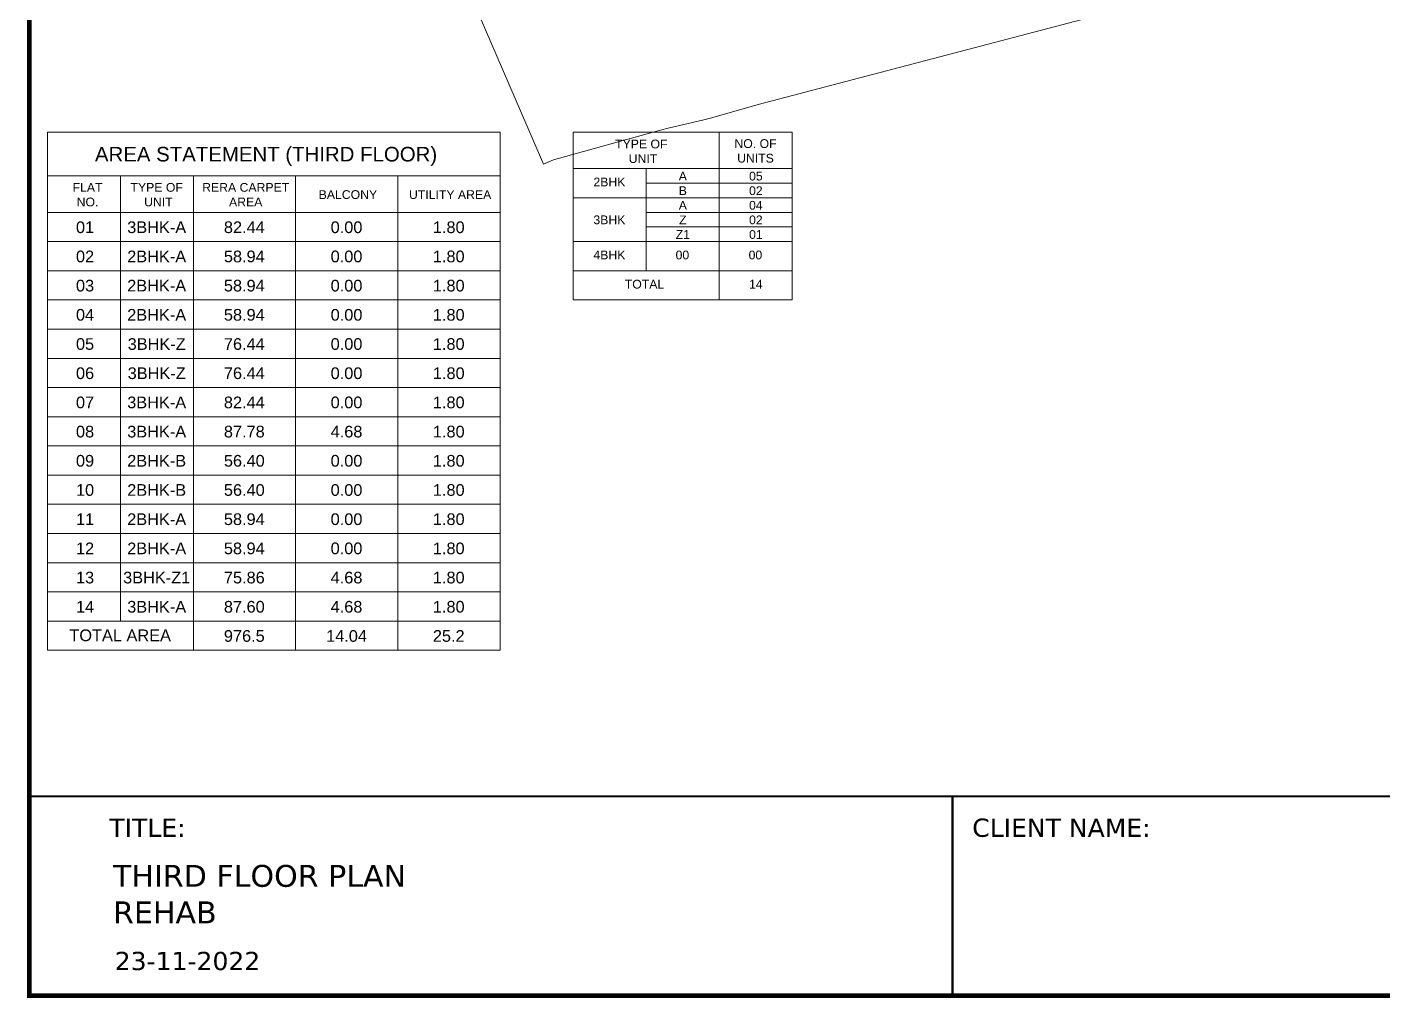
# Model space of a CAD drawing. Header units: inches. Extents: x 27644242 to 29761523, y -859349 to 216979.
# Drawn here: x 29018125 to 29064546, y -605316 to -572064 of the extents above; entities that cross this region are included whole.
import ezdxf

# ---------------------------------------------------------------- set-up
doc = ezdxf.new("R2010")
doc.units = ezdxf.units.IN
doc.header["$MEASUREMENT"] = 0
doc.layers.get('Defpoints').update_dxf_attribs({"color": 8})
for name, color, linetype, lineweight in [('ATA_FORMAT', 7, 'Continuous', 50), ('RVA Site Boundary', 17, 'Continuous', 15), ('WALL', 7, 'Continuous', 20)]:
    doc.layers.add(name, color=color, linetype=linetype, lineweight=lineweight)
doc.layers.add('ATA_FORMAT TEXT', color=7, linetype='Continuous')
doc.layers.add('text', color=7, linetype='Continuous')
doc.styles.add('AMITS', font='arial.ttf')
doc.styles.get("Standard").update_dxf_attribs({"font": 'swiss.ttf'})

msp = doc.modelspace()

# ---------------------------------------------------------------- linework, layer by layer
at = {"layer": 'ATA_FORMAT'}
for p, q in [((29126788.6, -598417.9), (29018201.9, -598409.7)), ((29049806.6, -598409.8, 0), (29049806.3, -605238.9, 0))]:
    msp.add_line(p, q, dxfattribs=at)
at = {"layer": 'Defpoints', "linetype": 'Continuous', "const_width": 154.4}
msp.add_lwpolyline([(29126788.6, -530988.9), (29126788.6, -605238.9), (29018201.9, -605238.9), (29018201.9, -530988.9)], close=True, dxfattribs=at)
at = {"layer": 'RVA Site Boundary', "ltscale": 500}
msp.add_lwpolyline([(29070932.9, -568808.1), (29062960.9, -569533.7), (29062678, -569593.8), (29062079.5, -569735.6), (29043161, -574712.9), (29041521.2, -575178.4), (29041246, -575256), (29040120.1, -575517.9), (29039765.3, -575599.6), (29036151.9, -576615.1), (29035810.5, -576763), (29035455.6, -575941), (29030519.3, -564508.4), (29023068.9, -547413.4), (29018817.7, -537803.7), (29026634.9, -537701.1), (29043252.8, -537536.3), (29049823.3, -537595.5), (29057290.1, -537573.5), (29071612.4, -537578.8)], dxfattribs=at)
at = {"layer": 'WALL', "ltscale": 500}
for p, q in [((29018817.7, -575660.4), (29018817.7, -593410)), ((29018817.7, -575660.4), (29034317.7, -575660.4)), ((29034317.7, -575660.4), (29034317.7, -593410)), ((29036817.7, -575660.4), (29036817.7, -581410.4)), ((29036817.7, -575660.4), (29044317.7, -575660.4)), ((29041817.7, -575660.4), (29041817.7, -581410.4)), ((29044317.7, -575660.4), (29044317.7, -581410.4)), ((29036817.7, -576910.4), (29044317.7, -576910.4)), ((29039317.7, -576910.4), (29039317.7, -580410.4)), ((29018817.7, -577160), (29034317.7, -577160)), ((29021317.7, -577160), (29021317.7, -592410)), ((29023817.7, -577160), (29023817.7, -593410)), ((29027317.7, -577160), (29027317.7, -593410)), ((29030817.7, -577160), (29030817.7, -593410)), ((29039317.7, -577410.4), (29044317.7, -577410.4)), ((29036817.7, -577910.4), (29044317.7, -577910.4)), ((29018817.7, -578410), (29034317.7, -578410)), ((29039317.7, -578410.4), (29044317.7, -578410.4)), ((29039317.7, -578910.4), (29044317.7, -578910.4)), ((29018817.7, -579410), (29034317.7, -579410)), ((29036817.7, -579410.4), (29044317.7, -579410.4)), ((29018817.7, -580410), (29034317.7, -580410)), ((29036817.7, -580410.4), (29044317.7, -580410.4)), ((29018817.7, -581410), (29034317.7, -581410)), ((29036817.7, -581410.4), (29044317.7, -581410.4)), ((29018817.7, -582410), (29034317.7, -582410)), ((29018817.7, -583410), (29034317.7, -583410)), ((29018817.7, -584410), (29034317.7, -584410)), ((29018817.7, -585410), (29034317.7, -585410)), ((29018817.7, -586410), (29034317.7, -586410)), ((29018817.7, -587410), (29034317.7, -587410)), ((29018817.7, -588410), (29034317.7, -588410)), ((29018817.7, -589410), (29034317.7, -589410)), ((29018817.7, -590410), (29034317.7, -590410)), ((29018817.7, -591410), (29034317.7, -591410)), ((29018817.7, -592410), (29034317.7, -592410)), ((29018817.7, -593410), (29034317.7, -593410))]:
    msp.add_line(p, q, dxfattribs=at)

# ---------------------------------------------------------------- texts
at = {"layer": 'ATA_FORMAT TEXT', "ltscale": 10, "attachment_point": 1, "rotation": 359.99717}
for s, width, insert, char_height in [('{\\fVerdana|b0|i0|c0|p34;TITLE:}', 43.034, (29020941.6, -599175, 0), 625), ('{\\fVerdana|b0|i0|c0|p34;CLIENT NAME:}', 9651.651, (29050485.8, -599175, 0), 625), ('{\\fVerdana|b0|i0|c0|p34;THIRD FLOOR PLAN\\PREHAB}', 22530.572, (29021066.6, -600761.1, 0), 750), ('{\\fVerdana|b0|i0|c0|p34;23-11-2022}', 25.6, (29021124.7, -603739, 0), 625)]:
    msp.add_mtext_dynamic_manual_height_columns(s, width=width, gutter_width=9.69, heights=[0], dxfattribs=dict(at, insert=insert, char_height=char_height))
at = {"layer": 'text', "ltscale": 100, "attachment_point": 1, "style": 'AMITS'}
for s, insert, char_height, width in [('\\pxqc;TYPE OF\\P\\pt2; UNIT', (29036967.2, -575917.3), 300, 4374.28), ('\\pxqc;NO. OF UNITS', (29042099.4, -575903.8), 300, 1930.35), ('AREA STATEMENT (THIRD FLOOR)', (29020446.8, -576166), 500, 15316.5), ('\\pxqc;A', (29037923.9, -577017.2), 300, 5305.35), ('\\pxqc;05', (29040423.9, -577017.2), 300, 5305.35), ('\\pxqc;FLAT \\PNO.', (29019228.6, -577403.5), 300, 1930.35), ('\\pxqc;TYPE OF\\P\\pt2; UNIT', (29021467.2, -577403.5), 300, 2189.064), ('\\pxqc;RERA CARPET \\PAREA', (29023982.6, -577403.5), 300, 3252.525), ('\\pxqc;2BHK', (29036658.6, -577219.1), 300, 2805.35), ('\\pxqc;BALCONY', (29027482.6, -577650.6), 300, 3252.525), ('\\pxqc;UTILITY AREA', (29030982.6, -577650.6), 300, 3252.525), ('\\pxqc;B', (29037923.9, -577517.2), 300, 5305.35), ('\\pxqc;02', (29040423.9, -577517.2), 300, 5305.35), ('\\pxqc;A', (29037923.9, -578017.2), 300, 5305.35), ('\\pxqc;04', (29040423.9, -578017.2), 300, 5305.35), ('\\pxqc;01', (29019143.2, -578718.8), 400, 1930.35), ('\\pxqc;3BHK-A', (29021158.6, -578718.8), 400, 2805.35), ('\\pxqc;82.44', (29024158.6, -578718.8), 400, 2805.35), ('\\pxqc;0.00', (29027658.6, -578718.8), 400, 2805.35), ('\\pxqc;1.80', (29031158.6, -578718.8), 400, 2805.35), ('\\pxqc;3BHK', (29036658.6, -578515.9), 300, 2805.35), ('\\pxqc;Z', (29037923.9, -578517.2), 300, 5305.35), ('\\pxqc;02', (29040423.9, -578517.2), 300, 5305.35), ('\\pxqc;Z1', (29037923.9, -579017.2), 300, 5305.35), ('\\pxqc;01', (29040423.9, -579017.2), 300, 5305.35), ('\\pxqc;02', (29019143.2, -579718.8), 400, 1930.35), ('\\pxqc;2BHK-A', (29021158.6, -579718.8), 400, 2805.35), ('\\pxqc;58.94', (29024158.6, -579718.8), 400, 2805.35), ('\\pxqc;0.00', (29027658.6, -579718.8), 400, 2805.35), ('\\pxqc;1.80', (29031158.6, -579718.8), 400, 2805.35), ('\\pxqc;4BHK', (29036658.6, -579719.1), 300, 2805.35), ('\\pxqc;00', (29039158.6, -579719.1), 300, 2805.35), ('\\pxqc;00', (29041658.6, -579719.1), 300, 2805.35), ('\\pxqc;03', (29019143.2, -580718.8), 400, 1930.35), ('\\pxqc;2BHK-A', (29021158.6, -580718.8), 400, 2805.35), ('\\pxqc;58.94', (29024158.6, -580718.8), 400, 2805.35), ('\\pxqc;0.00', (29027658.6, -580718.8), 400, 2805.35), ('\\pxqc;1.80', (29031158.6, -580718.8), 400, 2805.35), ('\\pxqc;TOTAL', (29037861.7, -580719.1), 300, 2805.35), ('\\pxqc;{\\C1;14}', (29040423.9, -580719.1), 300, 5305.35), ('\\pxqc;04', (29019143.2, -581718.8), 400, 1930.35), ('\\pxqc;2BHK-A', (29021158.6, -581718.8), 400, 2805.35), ('\\pxqc;58.94', (29024158.6, -581718.8), 400, 2805.35), ('\\pxqc;0.00', (29027658.6, -581718.8), 400, 2805.35), ('\\pxqc;1.80', (29031158.6, -581718.8), 400, 2805.35), ('\\pxqc;05', (29019143.2, -582718.8), 400, 1930.35), ('\\pxqc;3BHK-Z', (29021158.6, -582718.8), 400, 2805.35), ('\\pxqc;76.44', (29024158.6, -582718.8), 400, 2805.35), ('\\pxqc;0.00', (29027658.6, -582718.8), 400, 2805.35), ('\\pxqc;1.80', (29031158.6, -582718.8), 400, 2805.35), ('\\pxqc;06', (29019143.2, -583718.8), 400, 1930.35), ('\\pxqc;3BHK-Z', (29021158.6, -583718.8), 400, 2805.35), ('\\pxqc;76.44', (29024158.6, -583718.8), 400, 2805.35), ('\\pxqc;0.00', (29027658.6, -583718.8), 400, 2805.35), ('\\pxqc;1.80', (29031158.6, -583718.8), 400, 2805.35), ('\\pxqc;07', (29019143.2, -584718.8), 400, 1930.35), ('\\pxqc;3BHK-A', (29021158.6, -584718.8), 400, 2805.35), ('\\pxqc;82.44', (29024158.6, -584718.8), 400, 2805.35), ('\\pxqc;0.00', (29027658.6, -584718.8), 400, 2805.35), ('\\pxqc;1.80', (29031158.6, -584718.8), 400, 2805.35), ('\\pxqc;08', (29019143.2, -585718.8), 400, 1930.35), ('\\pxqc;3BHK-A', (29021158.6, -585718.8), 400, 2805.35), ('\\pxqc;87.78', (29024158.6, -585718.8), 400, 2805.35), ('\\pxqc;4.68', (29027658.6, -585718.8), 400, 2805.35), ('\\pxqc;1.80', (29031158.6, -585718.8), 400, 2805.35), ('\\pxqc;09', (29019143.2, -586718.8), 400, 1930.35), ('\\pxqc;2BHK-B', (29021158.6, -586718.8), 400, 2805.35), ('\\pxqc;56.40', (29024158.6, -586718.8), 400, 2805.35), ('\\pxqc;0.00', (29027658.6, -586718.8), 400, 2805.35), ('\\pxqc;1.80', (29031158.6, -586718.8), 400, 2805.35), ('\\pxqc;10', (29019143.2, -587718.8), 400, 1930.35), ('\\pxqc;2BHK-B', (29021158.6, -587718.8), 400, 2805.35), ('\\pxqc;56.40', (29024158.6, -587718.8), 400, 2805.35), ('\\pxqc;0.00', (29027658.6, -587718.8), 400, 2805.35), ('\\pxqc;1.80', (29031158.6, -587718.8), 400, 2805.35), ('\\pxqc;11', (29019143.2, -588718.8), 400, 1930.35), ('\\pxqc;2BHK-A', (29021158.6, -588718.8), 400, 2805.35), ('\\pxqc;58.94', (29024158.6, -588718.8), 400, 2805.35), ('\\pxqc;0.00', (29027658.6, -588718.8), 400, 2805.35), ('\\pxqc;1.80', (29031158.6, -588718.8), 400, 2805.35), ('\\pxqc;12', (29019143.2, -589718.8), 400, 1930.35), ('\\pxqc;2BHK-A', (29021158.6, -589718.8), 400, 2805.35), ('\\pxqc;58.94', (29024158.6, -589718.8), 400, 2805.35), ('\\pxqc;0.00', (29027658.6, -589718.8), 400, 2805.35), ('\\pxqc;1.80', (29031158.6, -589718.8), 400, 2805.35), ('\\pxqc;13', (29019143.2, -590718.8), 400, 1930.35), ('\\pxqc;3BHK-Z1', (29021158.6, -590718.8), 400, 2805.35), ('\\pxqc;75.86', (29024158.6, -590718.8), 400, 2805.35), ('\\pxqc;4.68', (29027658.6, -590718.8), 400, 2805.35), ('\\pxqc;1.80', (29031158.6, -590718.8), 400, 2805.35), ('\\pxqc;14', (29019143.2, -591718.8), 400, 1930.35), ('\\pxqc;3BHK-A', (29021158.6, -591718.8), 400, 2805.35), ('\\pxqc;87.60', (29024158.6, -591718.8), 400, 2805.35), ('\\pxqc;4.68', (29027658.6, -591718.8), 400, 2805.35), ('\\pxqc;1.80', (29031158.6, -591718.8), 400, 2805.35), ('\\pxqc;TOTAL AREA', (29018335.5, -592697.2), 400, 5949.964), ('\\pxqc;976.5', (29024158.6, -592718.8), 400, 2805.35), ('\\pxqc;14.04', (29027658.6, -592718.8), 400, 2805.35), ('\\pxqc;25.2', (29031158.6, -592718.8), 400, 2805.35)]:
    msp.add_mtext(s, dxfattribs=dict(at, insert=insert, char_height=char_height, width=width))

doc.saveas('drawing.dxf')
